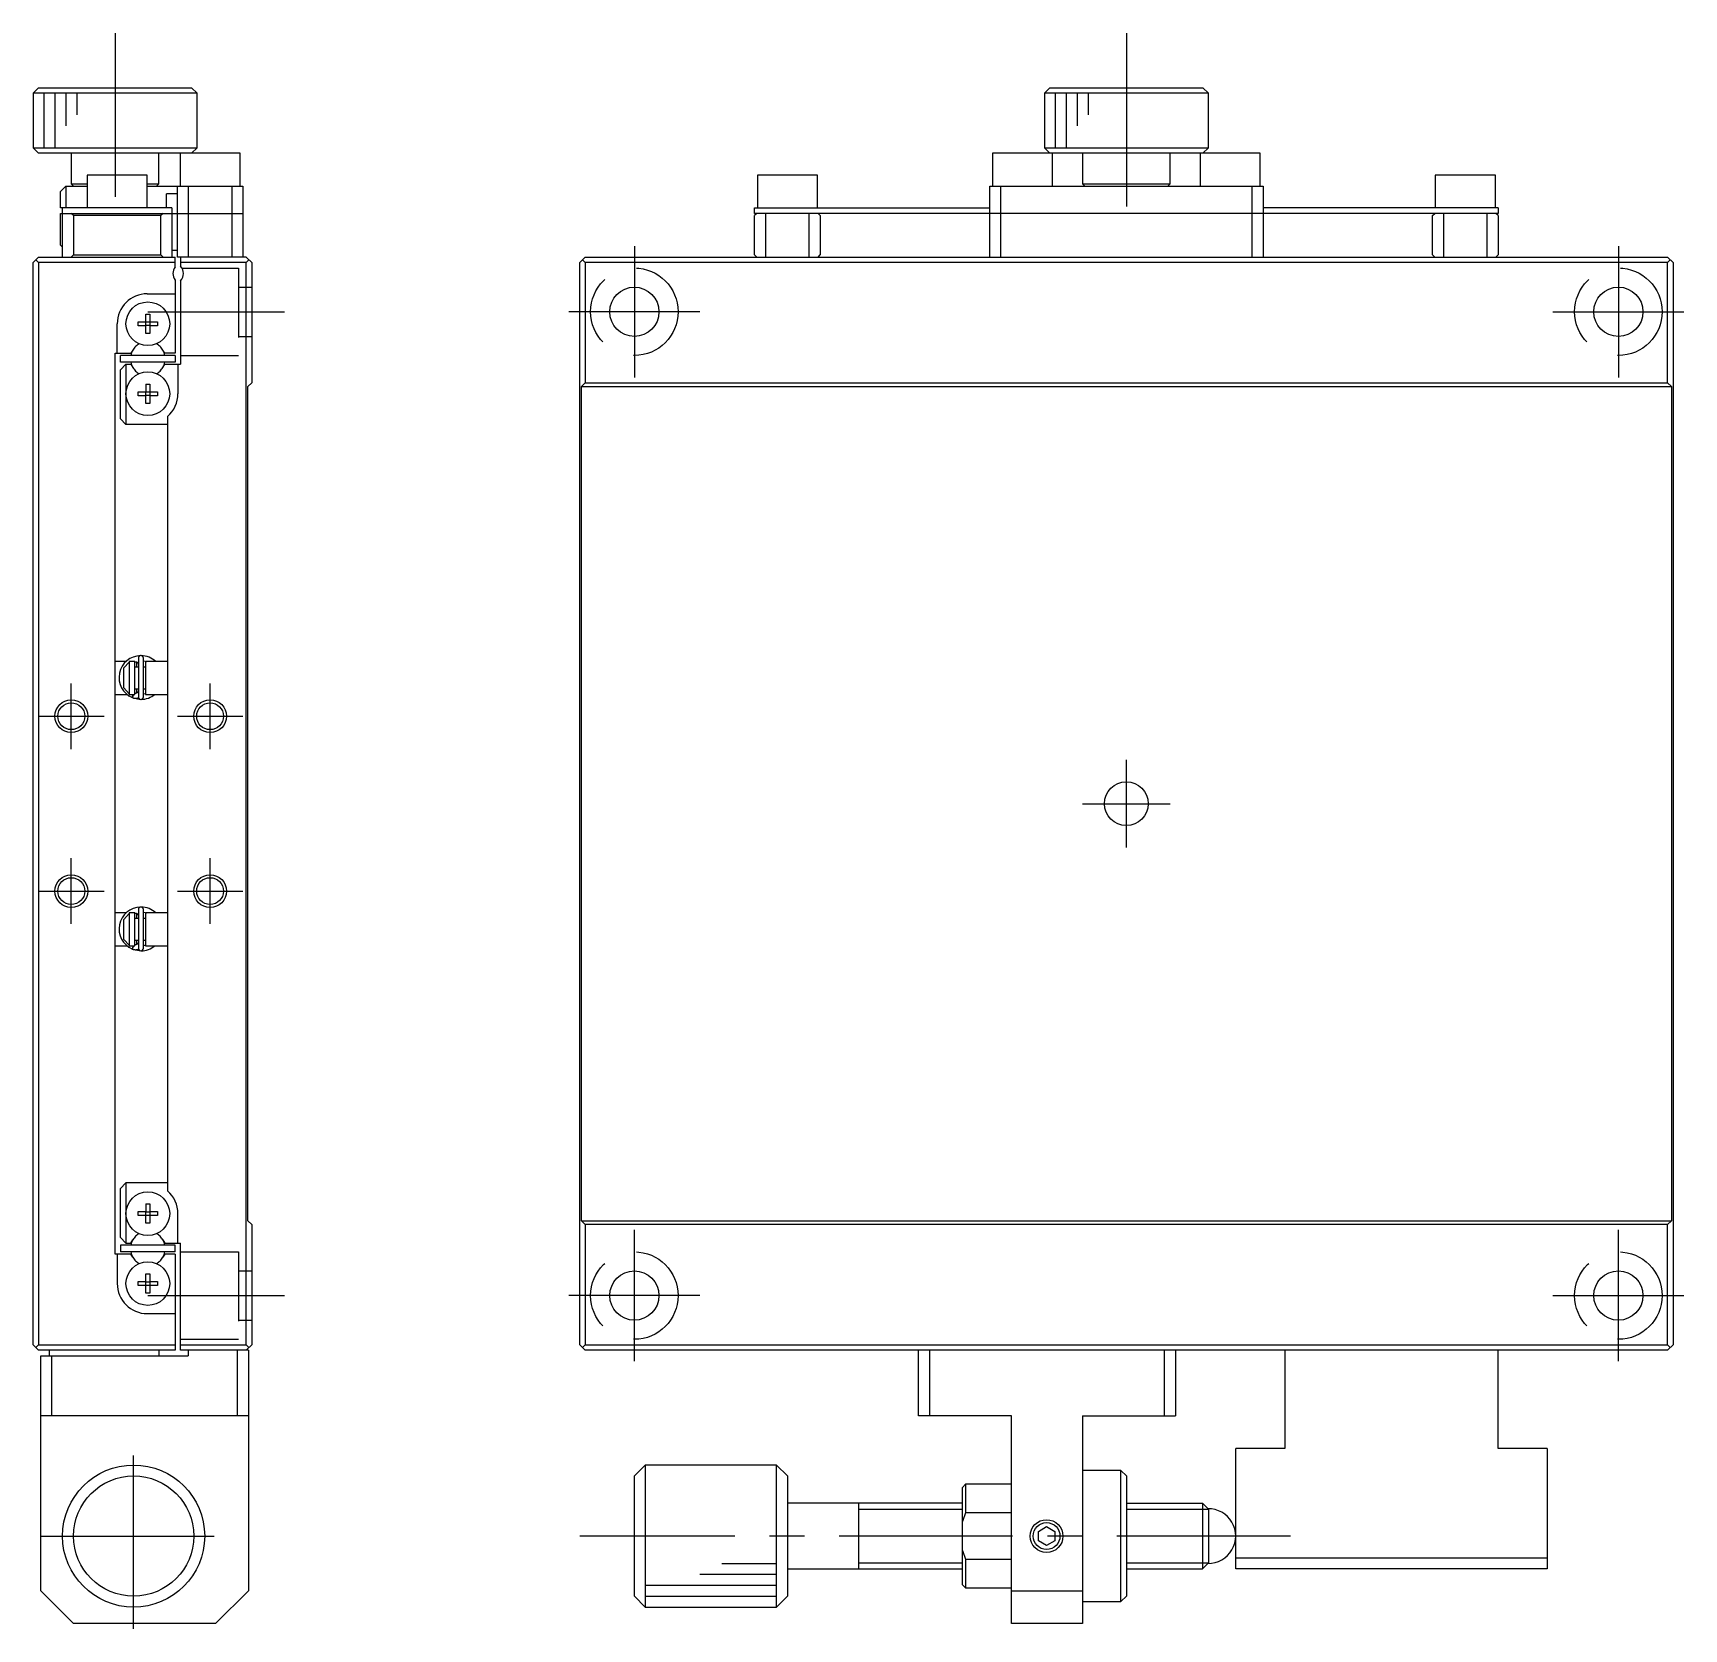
# Model space of a CAD drawing. Extents: x 0 to 329, y -8 to 242.
# Drawn here: x 178 to 329, y 55.2 to 201.2 of the extents above; entities that cross this region are included whole.
import ezdxf

# ---------------------------------------------------------------- set-up
doc = ezdxf.new("R2010")
doc.units = 0
doc.header["$LTSCALE"] = 0.5
doc.linetypes.add('CENTER', pattern=[50.8, 31.75, -6.35, 6.35, -6.35])
doc.linetypes.add('DASHED', pattern=[19.05, 12.7, -6.35])
for name, color, linetype in [('MSM_CENTER', 1, 'CENTER'), ('MSM_CONTINUOUS', 7, 'CONTINUOUS'), ('MSM_DASHED', 4, 'DASHED'), ('MSM_NARROW', 5, 'CONTINUOUS')]:
    doc.layers.add(name, color=color, linetype=linetype)

msp = doc.modelspace()

# ---------------------------------------------------------------- linework, layer by layer
at = {"layer": 'MSM_CENTER'}
for p, q in [((185.5, 201.25), (185.5, 186.25)), ((278, 201.25), (278, 185.25)), ((233, 181.75), (233, 169.75)), ((322.999997, 181.75), (322.999997, 169.75)), ((188.5, 175.75), (201, 175.75)), ((239, 175.75), (227, 175.75)), ((316.999997, 175.75), (328.999997, 175.75)), ((181.5, 135.749999), (181.5, 141.750001)), ((194.2, 135.749999), (194.2, 141.750001)), ((178.499998, 138.75), (184.500001, 138.75)), ((191.199998, 138.75), (197.200001, 138.75)), ((278, 126.75), (278, 134.75)), ((274, 130.75), (282, 130.75)), ((181.5, 119.749999), (181.5, 125.750001)), ((194.2, 119.749999), (194.2, 125.750001)), ((178.499998, 122.75), (184.500001, 122.75)), ((191.199998, 122.75), (197.200001, 122.75)), ((233, 79.750003), (233, 91.750003)), ((322.999997, 79.750003), (322.999997, 91.750003)), ((188.5, 85.75), (201, 85.75)), ((239, 85.750003), (227, 85.750003)), ((316.999997, 85.750003), (328.999997, 85.750003)), ((187.2, 55.25), (187.2, 72.25)), ((178.7, 63.75), (195.7, 63.75)), ((293, 63.75), (228, 63.75))]:
    msp.add_line(p, q, dxfattribs=at)
at = {"layer": 'MSM_CONTINUOUS'}
for p, q in [((178.5, 196.25), (178, 195.75)), ((193, 195.75), (178, 195.75)), ((178, 195.75), (178, 190.75)), ((178.5, 196.25), (192.5, 196.25)), ((193, 195.75), (192.5, 196.25)), ((193, 190.75), (193, 195.75)), ((271, 196.25), (270.5, 195.75)), ((285.5, 195.75), (270.5, 195.75)), ((270.5, 195.75), (270.5, 190.75)), ((271, 196.25), (285, 196.25)), ((285.5, 195.75), (285, 196.25)), ((285.5, 190.75), (285.5, 195.75)), ((178, 190.75), (193, 190.75)), ((178, 190.75), (178.5, 190.25)), ((192.5, 190.25), (193, 190.75)), ((270.5, 190.75), (285.5, 190.75)), ((270.5, 190.75), (271, 190.25)), ((285, 190.25), (285.5, 190.75)), ((196.95, 190.25), (178.5, 190.25)), ((181.5, 190.25), (181.5, 187.45)), ((189.5, 187.45), (189.5, 190.25)), ((191.45, 190.25), (191.45, 187.25)), ((196.95, 187.25), (196.95, 190.25)), ((290.25, 190.25), (265.75, 190.25)), ((265.75, 190.25), (265.75, 187.25)), ((271.25, 187.25), (271.25, 190.25)), ((274, 190.25), (274, 187.45)), ((282, 187.45), (282, 190.25)), ((284.75, 190.25), (284.75, 187.25)), ((290.25, 187.25), (290.25, 190.25)), ((181, 187.25), (180.5, 186.75)), ((181, 187.25), (181, 185.25)), ((181, 187.25), (182.95, 187.25)), ((181.5, 187.45), (182.95, 187.45)), ((181.5, 187.45), (181.7, 187.25)), ((188.45, 188.25), (182.95, 188.25)), ((182.95, 188.25), (182.95, 185.25)), ((188.45, 185.25), (188.45, 188.25)), ((188.45, 187.45), (189.499767, 187.45)), ((188.45, 187.25), (197.2, 187.25)), ((189.3, 187.25), (189.5, 187.45)), ((191.2, 180.75), (191.2, 187.25)), ((192.2, 187.25), (192.2, 180.75)), ((196.2, 180.75), (196.2, 187.25)), ((197.2, 187.25), (197.2, 180.75)), ((249.75, 188.25), (244.25, 188.25)), ((244.25, 188.25), (244.25, 185.25)), ((249.75, 185.25), (249.75, 188.25)), ((265.5, 187.25), (290.5, 187.25)), ((265.5, 180.75), (265.5, 187.25)), ((266.5, 187.25), (266.5, 180.75)), ((274, 187.45), (282, 187.45)), ((274, 187.45), (274.2, 187.25)), ((281.8, 187.25), (282, 187.45)), ((289.5, 180.75), (289.5, 187.25)), ((290.5, 187.25), (290.5, 180.75)), ((311.75, 188.25), (306.25, 188.25)), ((306.25, 188.25), (306.25, 185.25)), ((311.75, 185.25), (311.75, 188.25)), ((180.5, 185.25), (180.5, 186.75)), ((190.2, 185.25), (190.2, 186.55)), ((191.2, 186.55), (190.2, 186.55)), ((190.7, 185.25), (180.5, 185.25)), ((180.5, 181.85), (180.5, 184.75)), ((180.5, 184.75), (197.2, 184.75)), ((180.7, 180.75), (180.7, 185.25)), ((181.7, 184.55), (181.5, 184.75)), ((189.7, 184.55), (181.7, 184.55)), ((181.7, 184.55), (181.7, 180.95)), ((189.9, 184.75), (189.7, 184.55)), ((189.7, 180.95), (189.7, 184.55)), ((190.7, 185.25), (190.7, 180.75)), ((244, 184.75), (244, 185.25)), ((244, 185.25), (265.5, 185.25)), ((244.2, 184.75), (244, 184.55)), ((312, 184.75), (244, 184.75)), ((244, 180.95), (244, 184.55)), ((245, 184.75), (245, 180.75)), ((249, 180.75), (249, 184.75)), ((250, 184.55), (249.8, 184.75)), ((250, 184.55), (250, 180.95)), ((312, 185.25), (290.5, 185.25)), ((306, 184.55), (306.2, 184.75)), ((306, 180.95), (306, 184.55)), ((307, 184.75), (307, 180.75)), ((311, 180.75), (311, 184.75)), ((312, 184.55), (311.8, 184.75)), ((312, 185.25), (312, 184.75)), ((312, 184.55), (312, 180.95)), ((180.5, 181.85), (180.7, 181.65)), ((191.2, 181.35), (190.7, 181.35)), ((178.5, 180.75), (178, 180.25)), ((178, 81.25), (178, 180.25)), ((178.5, 180.25), (178.25, 180.5)), ((178.5, 180.75), (191, 180.75)), ((191, 180.25), (178.5, 180.25)), ((178.5, 180.25), (178.5, 81.25)), ((181.5, 180.75), (181.7, 180.95)), ((181.7, 180.95), (189.7, 180.95)), ((189.7, 180.95), (189.9, 180.75)), ((191, 179.85), (191, 180.75)), ((197.5, 180.75), (191.2, 180.75)), ((191.5, 180.75), (191.5, 179.911438)), ((197.5, 180.25), (191.5, 180.25)), ((197.5, 180.75), (198, 180.25)), ((197.75, 180.5), (197.5, 180.25)), ((197.5, 81.25), (197.5, 180.25)), ((198, 180.25), (198, 169.25)), ((228.5, 180.75), (228, 180.25)), ((228, 81.25), (228, 180.25)), ((228.5, 180.25), (228.25, 180.5)), ((228.5, 180.75), (327.5, 180.75)), ((327.5, 180.25), (228.5, 180.25)), ((228.5, 180.25), (228.5, 169.25)), ((244, 180.95), (244.2, 180.75)), ((249.8, 180.75), (250, 180.95)), ((306, 180.95), (306.2, 180.75)), ((311.8, 180.75), (312, 180.95)), ((328, 180.25), (327.5, 180.75)), ((327.75, 180.5), (327.5, 180.25)), ((327.5, 169.25), (327.5, 180.25)), ((328, 180.25), (328, 81.25)), ((191, 178.65), (191, 171.95)), ((191.5, 178.588562), (191.5, 170.95)), ((188.45, 177.4), (191, 177.4)), ((188.32, 175.536361), (188.68, 175.536361)), ((188.32, 174.83), (188.32, 175.536361)), ((188.68, 175.536361), (188.68, 174.83)), ((185.7, 171.95), (185.7, 174.65)), ((187.613639, 174.47), (187.613639, 174.83)), ((187.613639, 174.83), (188.32, 174.83)), ((188.32, 174.47), (187.613639, 174.47)), ((188.330372, 174.819628), (188.32, 174.83)), ((188.330372, 174.480372), (188.32, 174.47)), ((188.32, 173.763639), (188.32, 174.47)), ((188.68, 173.763639), (188.32, 173.763639)), ((188.330372, 174.819628), (188.669628, 174.819628)), ((188.330372, 174.480372), (188.330372, 174.819628)), ((188.669628, 174.480372), (188.330372, 174.480372)), ((188.669628, 174.819628), (188.68, 174.83)), ((188.669628, 174.819628), (188.669628, 174.480372)), ((188.669628, 174.480372), (188.68, 174.47)), ((188.68, 174.83), (189.386361, 174.83)), ((188.68, 174.47), (188.68, 173.763639)), ((189.386361, 174.47), (188.68, 174.47)), ((189.386361, 174.83), (189.386361, 174.47)), ((187.125185, 172.24375), (186.955588, 171.95)), ((190.044412, 171.95), (189.874815, 172.24375)), ((185.5, 171.95), (186.955588, 171.95)), ((185.5, 89.55), (185.5, 171.95)), ((191, 171.75), (186, 171.75)), ((186, 171.15), (186, 171.75)), ((191, 171.15), (186, 171.15)), ((186, 170.45), (186.5, 170.95)), ((186.5, 170.95), (186.5, 165.45)), ((186.5, 170.95), (186.955588, 170.95)), ((186.955588, 170.95), (187.125185, 170.65625)), ((189.874815, 170.65625), (190.044412, 170.95)), ((191, 171.95), (190.044412, 171.95)), ((190.044412, 170.95), (191.5, 170.95)), ((191, 171.75), (191, 171.15)), ((191.25, 170.95), (191.25, 168.25)), ((186, 165.95), (186, 170.45)), ((188.32, 169.136361), (188.68, 169.136361)), ((188.32, 169.136361), (188.32, 168.43)), ((188.68, 169.136361), (188.68, 168.43)), ((197.65, 168.9), (198, 169.25)), ((228.15, 168.9), (228.5, 169.25)), ((228.5, 169.25), (327.5, 169.25)), ((327.5, 169.25), (327.85, 168.9)), ((187.613639, 168.07), (187.613639, 168.43)), ((187.613639, 168.43), (188.32, 168.43)), ((188.32, 168.07), (187.613639, 168.07)), ((188.330372, 168.419628), (188.32, 168.43)), ((188.330372, 168.080372), (188.32, 168.07)), ((188.32, 167.363639), (188.32, 168.07)), ((188.330372, 168.419628), (188.669628, 168.419628)), ((188.330372, 168.080372), (188.330372, 168.419628)), ((188.669628, 168.080372), (188.330372, 168.080372)), ((188.669628, 168.419628), (188.68, 168.43)), ((188.669628, 168.419628), (188.669628, 168.080372)), ((188.669628, 168.080372), (188.68, 168.07)), ((188.68, 168.43), (189.386361, 168.43)), ((188.68, 168.07), (188.68, 167.363639)), ((189.386361, 168.07), (188.68, 168.07)), ((189.386361, 168.43), (189.386361, 168.07)), ((197.65, 92.6), (197.65, 168.9)), ((228.15, 168.9), (327.85, 168.9)), ((228.15, 92.6), (228.15, 168.9)), ((327.85, 168.9), (327.85, 92.6)), ((188.68, 167.363639), (188.32, 167.363639)), ((190.3, 166.170938), (190.3, 95.329062)), ((186.5, 165.45), (186, 165.95)), ((190.3, 165.45), (186.5, 165.45)), ((186.498112, 143.75), (185.5, 143.75)), ((186.3, 143.166515), (186.8, 143.695683)), ((186.498355, 143.75), (186.498205, 143.75)), ((186.8, 143.75), (186.8, 140.75)), ((187.3, 143.75), (186.8, 143.75)), ((187.3, 140.75), (187.3, 143.75)), ((187.303666, 143.73266), (187.314746, 143.735101)), ((187.314746, 143.735101), (187.328197, 143.737419)), ((187.328197, 143.737419), (187.341751, 143.739055)), ((187.341751, 143.739055), (187.355371, 143.740006)), ((187.355371, 143.740006), (187.369024, 143.740267)), ((187.369024, 143.740267), (187.382674, 143.739839)), ((187.382674, 143.739839), (187.396286, 143.738723)), ((187.396286, 143.738723), (187.409825, 143.73692)), ((187.409825, 143.73692), (187.423255, 143.734437)), ((187.423255, 143.734437), (187.436543, 143.73128)), ((187.436543, 143.73128), (187.449654, 143.727458)), ((187.449654, 143.727458), (187.462554, 143.72298)), ((187.462554, 143.72298), (187.475212, 143.71786)), ((187.475212, 143.71786), (187.487594, 143.712112)), ((187.487594, 143.712112), (187.49967, 143.70575)), ((187.49967, 143.70575), (187.51141, 143.698792)), ((187.5, 143.25), (187.5, 143.706017)), ((187.51141, 143.698792), (187.522784, 143.691256)), ((187.522784, 143.691256), (187.533765, 143.683164)), ((187.533765, 143.683164), (187.544326, 143.674535)), ((187.544326, 143.674535), (187.554441, 143.665393)), ((187.554441, 143.665393), (187.564086, 143.655761)), ((187.564086, 143.655761), (187.573239, 143.645664)), ((187.573239, 143.645664), (187.581876, 143.635129)), ((187.581876, 143.635129), (187.589979, 143.624181)), ((187.589979, 143.624181), (187.597529, 143.612849)), ((187.597529, 143.612849), (187.604507, 143.60116)), ((187.604507, 143.60116), (187.610899, 143.589145)), ((187.610899, 143.589145), (187.61669, 143.576832)), ((187.61669, 143.576832), (187.621866, 143.564251)), ((187.621866, 143.564251), (187.626417, 143.551434)), ((187.626417, 143.551434), (187.630331, 143.538412)), ((187.630331, 143.538412), (187.633601, 143.525215)), ((187.633601, 143.525215), (187.636219, 143.511877)), ((187.636219, 143.511877), (187.63818, 143.498428)), ((187.63818, 143.498428), (187.63948, 143.484901)), ((187.63948, 143.484901), (187.640115, 143.471328)), ((187.640115, 143.471328), (187.640184, 143.465221)), ((187.640184, 144.066084), (187.640184, 140.516084)), ((188.090184, 140.516084), (188.090184, 144.066084)), ((188.090249, 143.824879), (188.389016, 143.750408)), ((188.3, 143.75), (188.3, 140.75)), ((190.3, 143.75), (188.3, 143.75)), ((186.3, 141.333485), (186.3, 143.166515)), ((187.640184, 143.25), (187.3, 143.25)), ((188.3, 143.25), (188.090184, 143.25)), ((185.5, 140.75), (186.591656, 140.75)), ((186.8, 140.804317), (186.3, 141.333485)), ((186.8, 140.75), (187.3, 140.75)), ((187.005317, 140.485994), (187.085879, 140.449757)), ((187.078005, 140.453062), (187.158264, 140.694974)), ((187.085174, 140.457163), (187.085141, 140.453232)), ((187.085141, 140.453232), (187.085541, 140.450742)), ((187.085726, 140.462248), (187.085174, 140.457163)), ((187.085541, 140.450742), (187.085853, 140.449918)), ((187.086792, 140.468455), (187.085726, 140.462248)), ((187.085853, 140.449918), (187.087036, 140.448671)), ((187.085879, 140.449757), (187.130264, 140.431622)), ((187.088368, 140.475749), (187.086792, 140.468455)), ((187.087036, 140.448671), (187.118698, 140.436174)), ((187.090443, 140.484088), (187.088368, 140.475749)), ((187.093006, 140.493423), (187.090443, 140.484088)), ((187.096042, 140.503701), (187.093006, 140.493423)), ((187.099533, 140.514862), (187.096042, 140.503701)), ((187.103459, 140.52684), (187.099533, 140.514862)), ((187.107798, 140.539567), (187.103459, 140.52684)), ((187.112523, 140.552969), (187.107798, 140.539567)), ((187.117608, 140.566968), (187.112523, 140.552969)), ((187.123024, 140.581483), (187.117608, 140.566968)), ((187.118698, 140.436174), (187.152717, 140.424619)), ((187.128738, 140.59643), (187.123024, 140.581483)), ((187.134718, 140.611722), (187.128738, 140.59643)), ((187.130264, 140.431622), (187.845778, 140.29194)), ((187.140929, 140.62727), (187.134718, 140.611722)), ((187.147335, 140.642984), (187.140929, 140.62727)), ((187.153899, 140.658774), (187.147335, 140.642984)), ((187.160582, 140.674547), (187.153899, 140.658774)), ((187.158264, 140.694974), (187.183402, 140.750016)), ((187.167347, 140.690213), (187.160582, 140.674547)), ((187.174154, 140.705679), (187.167347, 140.690213)), ((187.180962, 140.720858), (187.174154, 140.705679)), ((187.187734, 140.73566), (187.180962, 140.720858)), ((187.19443, 140.75), (187.187734, 140.73566)), ((187.30864, 140.848353), (187.299981, 140.850429)), ((187.3, 141.25), (187.640184, 141.25)), ((187.322043, 140.845724), (187.30864, 140.848353)), ((187.335561, 140.843775), (187.322043, 140.845724)), ((187.349159, 140.842511), (187.335561, 140.843775)), ((187.362803, 140.841935), (187.349159, 140.842511)), ((187.376457, 140.842049), (187.362803, 140.841935)), ((187.390085, 140.842852), (187.376457, 140.842049)), ((187.403654, 140.844341), (187.390085, 140.842852)), ((187.417127, 140.846512), (187.403654, 140.844341)), ((187.430471, 140.849358), (187.417127, 140.846512)), ((187.443651, 140.852872), (187.430471, 140.849358)), ((187.456635, 140.857044), (187.443651, 140.852872)), ((187.469389, 140.861861), (187.456635, 140.857044)), ((187.481882, 140.867311), (187.469389, 140.861861)), ((187.494082, 140.873379), (187.481882, 140.867311)), ((187.50596, 140.880048), (187.494082, 140.873379)), ((187.5, 140.876533), (187.5, 141.25)), ((187.517486, 140.887301), (187.50596, 140.880048)), ((187.528633, 140.895118), (187.517486, 140.887301)), ((187.539374, 140.903478), (187.528633, 140.895118)), ((187.549682, 140.912361), (187.539374, 140.903478)), ((187.559534, 140.921742), (187.549682, 140.912361)), ((187.568905, 140.931598), (187.559534, 140.921742)), ((187.577775, 140.941905), (187.568905, 140.931598)), ((187.57731, 140.423158), (187.611403, 140.434475)), ((187.586123, 140.952636), (187.577775, 140.941905)), ((187.593928, 140.963764), (187.586123, 140.952636)), ((187.601174, 140.975262), (187.593928, 140.963764)), ((187.607843, 140.987101), (187.601174, 140.975262)), ((187.613921, 140.999253), (187.607843, 140.987101)), ((187.611403, 140.434475), (187.644896, 140.447479)), ((187.619393, 141.011688), (187.613921, 140.999253)), ((187.624248, 141.024376), (187.619393, 141.011688)), ((187.628473, 141.037287), (187.624248, 141.024376)), ((187.63206, 141.050389), (187.628473, 141.037287)), ((187.635001, 141.063651), (187.63206, 141.050389)), ((187.637288, 141.077041), (187.635001, 141.063651)), ((187.638916, 141.090528), (187.637288, 141.077041)), ((187.639882, 141.10408), (187.638916, 141.090528)), ((187.640184, 141.116948), (187.639882, 141.10408)), ((187.644896, 140.447479), (187.650267, 140.449745)), ((188.090184, 141.25), (188.3, 141.25)), ((188.300125, 140.803054), (188.09024, 140.756976)), ((188.3, 140.75), (190.3, 140.75)), ((187.152717, 140.424619), (187.187264, 140.414775)), ((187.187264, 140.414775), (187.222255, 140.406665)), ((187.222255, 140.406665), (187.257602, 140.40031)), ((187.257602, 140.40031), (187.293219, 140.395724)), ((187.293219, 140.395724), (187.329018, 140.392919)), ((187.329018, 140.392919), (187.364911, 140.391901)), ((187.364911, 140.391901), (187.40081, 140.392673)), ((187.40081, 140.392673), (187.436625, 140.395232)), ((187.436625, 140.395232), (187.472271, 140.399574)), ((187.472271, 140.399574), (187.507658, 140.405686)), ((187.507658, 140.405686), (187.5427, 140.413553)), ((187.5427, 140.413553), (187.57731, 140.423158)), ((187.139129, 121.153161), (187.087036, 121.133498)), ((187.640184, 121.066084), (187.640184, 117.516084)), ((188.090184, 117.516084), (188.090184, 121.066084)), ((188.090249, 120.824879), (188.389016, 120.750408)), ((186.498112, 120.75), (185.5, 120.75)), ((186.3, 120.166515), (186.8, 120.695683)), ((186.3, 118.333485), (186.3, 120.166515)), ((186.498355, 120.75), (186.498205, 120.75)), ((186.8, 120.75), (186.8, 117.75)), ((187.3, 120.75), (186.8, 120.75)), ((187.3, 117.75), (187.3, 120.75)), ((187.640184, 120.25), (187.3, 120.25)), ((187.303666, 120.73266), (187.314746, 120.735101)), ((187.314746, 120.735101), (187.328197, 120.737419)), ((187.328197, 120.737419), (187.341751, 120.739055)), ((187.341751, 120.739055), (187.355371, 120.740006)), ((187.355371, 120.740006), (187.369024, 120.740267)), ((187.369024, 120.740267), (187.382674, 120.739839)), ((187.382674, 120.739839), (187.396286, 120.738723)), ((187.396286, 120.738723), (187.409825, 120.73692)), ((187.409825, 120.73692), (187.423255, 120.734437)), ((187.423255, 120.734437), (187.436543, 120.73128)), ((187.436543, 120.73128), (187.449654, 120.727458)), ((187.449654, 120.727458), (187.462554, 120.72298)), ((187.462554, 120.72298), (187.475212, 120.71786)), ((187.475212, 120.71786), (187.487594, 120.712112)), ((187.487594, 120.712112), (187.49967, 120.70575)), ((187.49967, 120.70575), (187.51141, 120.698792)), ((187.5, 120.25), (187.5, 120.706017)), ((187.51141, 120.698792), (187.522784, 120.691256)), ((187.522784, 120.691256), (187.533765, 120.683164)), ((187.533765, 120.683164), (187.544326, 120.674535)), ((187.544326, 120.674535), (187.554441, 120.665393)), ((187.554441, 120.665393), (187.564086, 120.655761)), ((187.564086, 120.655761), (187.573239, 120.645664)), ((187.573239, 120.645664), (187.581876, 120.635129)), ((187.581876, 120.635129), (187.589979, 120.624181)), ((187.589979, 120.624181), (187.597529, 120.612849)), ((187.597529, 120.612849), (187.604507, 120.60116)), ((187.604507, 120.60116), (187.610899, 120.589145)), ((187.610899, 120.589145), (187.61669, 120.576832)), ((187.61669, 120.576832), (187.621866, 120.564251)), ((187.621866, 120.564251), (187.626417, 120.551434)), ((187.626417, 120.551434), (187.630331, 120.538412)), ((187.630331, 120.538412), (187.633601, 120.525215)), ((187.633601, 120.525215), (187.636219, 120.511877)), ((187.636219, 120.511877), (187.63818, 120.498428)), ((187.63818, 120.498428), (187.63948, 120.484901)), ((187.63948, 120.484901), (187.640115, 120.471328)), ((187.640115, 120.471328), (187.640184, 120.465221)), ((188.3, 120.25), (188.090184, 120.25)), ((188.3, 120.75), (188.3, 117.75)), ((190.3, 120.75), (188.3, 120.75)), ((186.8, 117.804317), (186.3, 118.333485)), ((187.30864, 117.848353), (187.299981, 117.850429)), ((187.3, 118.25), (187.640184, 118.25)), ((187.322043, 117.845724), (187.30864, 117.848353)), ((187.335561, 117.843775), (187.322043, 117.845724)), ((187.349159, 117.842511), (187.335561, 117.843775)), ((187.362803, 117.841935), (187.349159, 117.842511)), ((187.376457, 117.842049), (187.362803, 117.841935)), ((187.390085, 117.842852), (187.376457, 117.842049)), ((187.403654, 117.844341), (187.390085, 117.842852)), ((187.417127, 117.846512), (187.403654, 117.844341)), ((187.430471, 117.849358), (187.417127, 117.846512)), ((187.443651, 117.852872), (187.430471, 117.849358)), ((187.456635, 117.857044), (187.443651, 117.852872)), ((187.469389, 117.861861), (187.456635, 117.857044)), ((187.481882, 117.867311), (187.469389, 117.861861)), ((187.494082, 117.873379), (187.481882, 117.867311)), ((187.50596, 117.880048), (187.494082, 117.873379)), ((187.5, 117.876533), (187.5, 118.25)), ((187.517486, 117.887301), (187.50596, 117.880048)), ((187.528633, 117.895118), (187.517486, 117.887301)), ((187.539374, 117.903478), (187.528633, 117.895118)), ((187.549682, 117.912361), (187.539374, 117.903478)), ((187.559534, 117.921742), (187.549682, 117.912361)), ((187.568905, 117.931598), (187.559534, 117.921742)), ((187.577775, 117.941905), (187.568905, 117.931598)), ((187.586123, 117.952636), (187.577775, 117.941905)), ((187.593928, 117.963764), (187.586123, 117.952636)), ((187.601174, 117.975262), (187.593928, 117.963764)), ((187.607843, 117.987101), (187.601174, 117.975262)), ((187.613921, 117.999253), (187.607843, 117.987101)), ((187.619393, 118.011688), (187.613921, 117.999253)), ((187.624248, 118.024376), (187.619393, 118.011688)), ((187.628473, 118.037287), (187.624248, 118.024376)), ((187.63206, 118.050389), (187.628473, 118.037287)), ((187.635001, 118.063651), (187.63206, 118.050389)), ((187.637288, 118.077041), (187.635001, 118.063651)), ((187.638916, 118.090528), (187.637288, 118.077041)), ((187.639882, 118.10408), (187.638916, 118.090528)), ((187.640184, 118.116948), (187.639882, 118.10408)), ((188.090184, 118.25), (188.3, 118.25)), ((188.300125, 117.803054), (188.09024, 117.756976)), ((185.5, 117.75), (186.591656, 117.75)), ((186.8, 117.75), (187.3, 117.75)), ((187.005317, 117.485994), (187.078436, 117.452923)), ((187.078005, 117.453062), (187.158264, 117.694974)), ((187.078436, 117.452923), (187.130264, 117.431622)), ((187.085175, 117.457179), (187.08514, 117.453244)), ((187.08514, 117.453244), (187.085541, 117.450742)), ((187.085728, 117.462266), (187.085175, 117.457179)), ((187.085541, 117.450742), (187.085853, 117.449918)), ((187.086796, 117.468475), (187.085728, 117.462266)), ((187.085853, 117.449918), (187.087036, 117.448671)), ((187.088373, 117.475772), (187.086796, 117.468475)), ((187.087036, 117.448671), (187.118698, 117.436174)), ((187.09045, 117.484112), (187.088373, 117.475772)), ((187.093013, 117.493449), (187.09045, 117.484112)), ((187.09605, 117.503728), (187.093013, 117.493449)), ((187.099542, 117.514889), (187.09605, 117.503728)), ((187.103468, 117.526867), (187.099542, 117.514889)), ((187.107807, 117.539594), (187.103468, 117.526867)), ((187.112533, 117.552995), (187.107807, 117.539594)), ((187.117618, 117.566993), (187.112533, 117.552995)), ((187.123033, 117.581507), (187.117618, 117.566993)), ((187.118698, 117.436174), (187.152717, 117.424619)), ((187.128747, 117.596452), (187.123033, 117.581507)), ((187.134726, 117.611742), (187.128747, 117.596452)), ((187.130264, 117.431622), (187.845778, 117.29194)), ((187.140936, 117.627288), (187.134726, 117.611742)), ((187.147342, 117.643), (187.140936, 117.627288)), ((187.153905, 117.658788), (187.147342, 117.643)), ((187.152717, 117.424619), (187.187264, 117.414775)), ((187.160587, 117.674559), (187.153905, 117.658788)), ((187.158264, 117.694974), (187.183402, 117.750016)), ((187.167351, 117.690222), (187.160587, 117.674559)), ((187.174157, 117.705686), (187.167351, 117.690222)), ((187.180964, 117.720862), (187.174157, 117.705686)), ((187.187735, 117.735662), (187.180964, 117.720862)), ((187.187264, 117.414775), (187.222255, 117.406665)), ((187.19443, 117.75), (187.187735, 117.735662)), ((187.222255, 117.406665), (187.257602, 117.40031)), ((187.257602, 117.40031), (187.293219, 117.395724)), ((187.293219, 117.395724), (187.329018, 117.392919)), ((187.329018, 117.392919), (187.364911, 117.391901)), ((187.364911, 117.391901), (187.40081, 117.392673)), ((187.40081, 117.392673), (187.436625, 117.395232)), ((187.436625, 117.395232), (187.472271, 117.399574)), ((187.472271, 117.399574), (187.507658, 117.405686)), ((187.507658, 117.405686), (187.5427, 117.413553)), ((187.5427, 117.413553), (187.57731, 117.423158)), ((187.57731, 117.423158), (187.611403, 117.434475)), ((187.611403, 117.434475), (187.644896, 117.447479)), ((187.644896, 117.447479), (187.650267, 117.449745)), ((188.3, 117.75), (190.3, 117.75)), ((186, 95.55), (186.5, 96.05)), ((186, 91.05), (186, 95.55)), ((186.5, 96.05), (186.5, 90.55)), ((190.3, 96.05), (186.5, 96.05)), ((188.32, 94.136361), (188.68, 94.136361)), ((188.32, 94.136361), (188.32, 93.43)), ((188.68, 94.136361), (188.68, 93.43)), ((187.613639, 93.07), (187.613639, 93.43)), ((187.613639, 93.43), (188.32, 93.43)), ((188.32, 93.07), (187.613639, 93.07)), ((188.330372, 93.419628), (188.32, 93.43)), ((188.330372, 93.080372), (188.32, 93.07)), ((188.32, 92.363639), (188.32, 93.07)), ((188.68, 92.363639), (188.32, 92.363639)), ((188.330372, 93.419628), (188.669628, 93.419628)), ((188.330372, 93.080372), (188.330372, 93.419628)), ((188.669628, 93.080372), (188.330372, 93.080372)), ((188.669628, 93.419628), (188.68, 93.43)), ((188.669628, 93.419628), (188.669628, 93.080372)), ((188.669628, 93.080372), (188.68, 93.07)), ((188.68, 93.43), (189.386361, 93.43)), ((188.68, 93.07), (188.68, 92.363639)), ((189.386361, 93.07), (188.68, 93.07)), ((189.386361, 93.43), (189.386361, 93.07)), ((191.25, 90.55), (191.25, 93.25)), ((198, 92.25), (197.65, 92.6)), ((198, 92.25), (198, 81.25)), ((228.15, 92.6), (327.85, 92.6)), ((228.5, 92.25), (228.15, 92.6)), ((327.5, 92.25), (228.5, 92.25)), ((228.5, 92.25), (228.5, 81.25)), ((327.85, 92.6), (327.5, 92.25)), ((327.5, 81.25), (327.5, 92.25)), ((186.5, 90.55), (186, 91.05)), ((186.955588, 90.55), (187.125185, 90.84375)), ((189.874815, 90.84375), (190.044412, 90.55)), ((186.955588, 89.55), (185.5, 89.55)), ((185.7, 89.55), (185.7, 86.85)), ((191, 90.35), (186, 90.35)), ((186, 90.35), (186, 89.75)), ((191, 89.75), (186, 89.75)), ((186.5, 90.55), (186.955588, 90.55)), ((187.125185, 89.25625), (186.955588, 89.55)), ((190.044412, 89.55), (189.874815, 89.25625)), ((190.044412, 90.55), (191.5, 90.55)), ((191, 89.55), (190.044412, 89.55)), ((191, 89.75), (191, 90.35)), ((191, 89.55), (191, 80.75)), ((191.5, 80.75), (191.5, 90.55)), ((188.32, 87.736361), (188.68, 87.736361)), ((188.32, 87.03), (188.32, 87.736361)), ((188.68, 87.736361), (188.68, 87.03)), ((187.613639, 86.67), (187.613639, 87.03)), ((187.613639, 87.03), (188.32, 87.03)), ((188.32, 86.67), (187.613639, 86.67)), ((188.330372, 87.019628), (188.32, 87.03)), ((188.330372, 86.680372), (188.32, 86.67)), ((188.32, 85.963639), (188.32, 86.67)), ((188.330372, 87.019628), (188.669628, 87.019628)), ((188.330372, 86.680372), (188.330372, 87.019628)), ((188.669628, 86.680372), (188.330372, 86.680372)), ((188.669628, 87.019628), (188.68, 87.03)), ((188.669628, 87.019628), (188.669628, 86.680372)), ((188.669628, 86.680372), (188.68, 86.67)), ((188.68, 87.03), (189.386361, 87.03)), ((188.68, 86.67), (188.68, 85.963639)), ((189.386361, 86.67), (188.68, 86.67)), ((189.386361, 87.03), (189.386361, 86.67)), ((188.68, 85.963639), (188.32, 85.963639)), ((188.45, 84.1), (191, 84.1)), ((178.5, 80.75), (178, 81.25)), ((178.25, 81), (178.5, 81.25)), ((178.5, 81.25), (191, 81.25)), ((191, 80.75), (178.5, 80.75)), ((178.7, 80.25), (192.2, 80.25)), ((178.7, 58.75), (178.7, 80.25)), ((179.5, 80.25), (179.5, 80.75)), ((179.7, 80.25), (179.7, 74.75)), ((189.5, 80.75), (189.5, 80.25)), ((191.5, 81.25), (197.5, 81.25)), ((197.7, 80.75), (191.5, 80.75)), ((192.2, 80.75), (192.2, 80.25)), ((196.7, 74.75), (196.7, 80.75)), ((198, 81.25), (197.5, 80.75)), ((197.5, 81.25), (197.75, 81)), ((197.7, 80.75), (197.7, 58.75)), ((228, 81.25), (228.5, 80.75)), ((228.25, 81), (228.5, 81.25)), ((228.5, 81.25), (327.5, 81.25)), ((327.5, 80.75), (228.5, 80.75)), ((259, 74.75), (259, 80.75)), ((260, 80.75), (260, 74.75)), ((281.5, 74.75), (281.5, 80.75)), ((282.5, 80.75), (282.5, 74.75)), ((292.5, 80.75), (292.5, 71.75)), ((312, 71.75), (312, 80.75)), ((327.5, 81.25), (327.75, 81)), ((327.5, 80.75), (328, 81.25)), ((197.7, 74.75), (178.7, 74.75)), ((267.5, 74.75), (259, 74.75)), ((267.5, 55.75), (267.5, 74.75)), ((274, 74.75), (282.5, 74.75)), ((274, 74.75), (274, 55.75)), ((292.5, 71.75), (288, 71.75)), ((288, 60.75), (288, 71.75)), ((316.5, 71.75), (312, 71.75)), ((316.5, 71.75), (316.5, 60.75)), ((234, 70.25), (233, 69.25)), ((234, 70.25), (234, 57.25)), ((246, 70.25), (234, 70.25)), ((246, 57.25), (246, 70.25)), ((247, 69.25), (246, 70.25)), ((277.5, 69.75), (274, 69.75)), ((277.5, 57.75), (277.5, 69.75)), ((278, 69.25), (277.5, 69.75)), ((233, 58.25), (233, 69.25)), ((247, 69.25), (247, 58.25)), ((263.3, 68.5), (263, 68.2)), ((263, 59.3), (263, 68.2)), ((263.3, 68.5), (263.3, 65.87132)), ((267.5, 68.5), (263.3, 68.5)), ((278, 69.25), (278, 58.25)), ((262.999981, 66.75), (247, 66.75)), ((253.5, 66.750005), (253.5, 60.749995)), ((278, 66.75), (284.9585, 66.75)), ((284.9585, 66.75), (284.9585, 60.75)), ((285.5, 66.2085), (284.9585, 66.75)), ((263.3, 65.87132), (263, 65.069091)), ((267.5, 65.87132), (263.3, 65.87132)), ((285.5, 66.2085), (285.5, 61.2915)), ((269.95, 64.183013), (270.7, 64.616025)), ((269.95, 63.316987), (269.95, 64.183013)), ((270.7, 64.616025), (271.45, 64.183013)), ((271.45, 64.183013), (271.45, 63.316987)), ((263, 62.430909), (263.3, 61.62868)), ((270.7, 62.883975), (269.95, 63.316987)), ((271.45, 63.316987), (270.7, 62.883975)), ((247, 60.75), (262.999981, 60.75)), ((263.3, 61.62868), (263.3, 59)), ((263.3, 61.62868), (267.5, 61.62868)), ((278, 60.75), (284.9585, 60.75)), ((284.9585, 60.75), (285.5, 61.2915)), ((288, 61.75), (316.5, 61.75)), ((316.5, 60.75), (288, 60.75)), ((263, 59.3), (263.3, 59)), ((263.3, 59), (267.5, 59)), ((178.7, 58.75), (181.7, 55.75)), ((194.7, 55.75), (197.7, 58.75)), ((233, 58.25), (234, 57.25)), ((246, 57.25), (247, 58.25)), ((267.5, 58.75), (274, 58.75)), ((274, 57.75), (277.5, 57.75)), ((277.5, 57.75), (278, 58.25)), ((234, 57.25), (246, 57.25)), ((194.7, 55.75), (181.7, 55.75)), ((274, 55.75), (267.5, 55.75))]:
    msp.add_line(p, q, dxfattribs=at)
for centre, radius in [((233, 175.75), 2.25), ((322.999997, 175.75), 2.25), ((188.5, 174.65), 2), ((188.5, 168.25), 2), ((181.499999, 138.75), 1.2295), ((194.199999, 138.75), 1.2295), ((278, 130.75), 2), ((181.499999, 122.75), 1.2295), ((194.199999, 122.75), 1.2295), ((188.5, 93.25), 2), ((188.5, 86.85), 2), ((233, 85.750003), 2.25), ((322.999997, 85.750003), 2.25), ((187.2, 63.75), 6.5), ((187.2, 63.75), 5.5), ((270.7, 63.75), 1.2295)]:
    msp.add_circle(centre, radius, dxfattribs=at)
for centre, radius, start, end in [((191.8, 179.25), 1, 143.130102, 216.869898), ((190.75, 179.25), 1, 318.590378, 41.409622), ((188.45, 174.65), 2.75, 90, 180), ((188.5, 171.449999), 1.5875, 149.999969, 169.10691), ((188.5, 171.45), 1.5875, 135, 150), ((188.615, 171.33519), 1.75, 121.886504, 135.004406), ((188.5, 171.449999), 1.5875, 120.433182, 134.999974), ((188.5, 171.449999), 1.5875, 45.000026, 59.566818), ((188.385, 171.33519), 1.75, 44.995594, 58.113496), ((188.5, 171.45), 1.5875, 30, 45), ((188.5, 171.449999), 1.5875, 10.89309, 30), ((188.5, 171.449999), 1.5875, 190.893016, 209.999969), ((188.5, 171.45), 1.5875, 210, 225), ((188.5, 171.45), 1.5875, 315, 330), ((188.5, 171.449999), 1.5875, 330, 349.106984), ((188.5, 171.449999), 1.5875, 224.999974, 239.566737), ((188.615, 171.56481), 1.75, 224.995594, 238.113496), ((188.5, 171.449999), 1.5875, 300.433263, 315.000026), ((188.385, 171.56481), 1.75, 301.886504, 315.004406), ((188.5, 168.25), 2.75, 310.885193, 0), ((187.865421, 142.290945), 1.99942, 90.711539, 247.093146), ((187.865184, 144.066084), 0.225, 0, 180), ((187.866606, 142.295004), 1.995282, 46.838639, 89.351778), ((187.865184, 140.516084), 0.225, 180, 0), ((187.863387, 142.296444), 2.004676, 270.771598, 309.498078), ((187.865421, 119.290945), 1.99942, 90.711539, 247.093146), ((187.865184, 121.066084), 0.225, 0, 180), ((187.866606, 119.295004), 1.995282, 46.838639, 89.351778), ((187.865184, 117.516084), 0.225, 180, 0), ((187.863387, 119.296444), 2.004676, 270.771598, 309.498078), ((188.5, 93.25), 2.75, 0, 49.114807), ((188.5, 90.050001), 1.5875, 150.000031, 169.106984), ((188.5, 90.05), 1.5875, 135, 150), ((188.5, 90.050001), 1.5875, 120.433263, 135.000026), ((188.615, 89.93519), 1.75, 121.886504, 135.004406), ((188.5, 90.050001), 1.5875, 44.999974, 59.566737), ((188.385, 89.93519), 1.75, 44.995594, 58.113496), ((188.5, 90.05), 1.5875, 30, 45), ((188.5, 90.050001), 1.5875, 10.893016, 30), ((188.5, 90.050001), 1.5875, 190.89309, 210), ((188.5, 90.05), 1.5875, 210, 225), ((188.5, 90.05), 1.5875, 315, 330), ((188.5, 90.050001), 1.5875, 329.999969, 349.10691), ((188.615, 90.16481), 1.75, 224.995594, 238.113496), ((188.5, 90.050001), 1.5875, 225.000026, 239.566818), ((188.5, 90.050001), 1.5875, 300.433182, 314.999974), ((188.385, 90.16481), 1.75, 301.886504, 315.004406), ((188.45, 86.85), 2.75, 180, 270), ((285.5, 63.75), 2.5, 269.05661378, 90.94339598)]:
    msp.add_arc(centre, radius, start, end, dxfattribs=at)
at = {"layer": 'MSM_DASHED'}
for p, q in [((191.616025, 179.75), (196.8, 179.75)), ((196.8, 179.75), (196.8, 171.75)), ((196.8, 178), (198, 178)), ((196.8, 173.5), (198, 173.5)), ((191.5, 171.75), (196.8, 171.75)), ((191.5, 89.75), (196.8, 89.75)), ((196.8, 89.75), (196.8, 81.75)), ((196.8, 88), (198, 88)), ((196.8, 83.5), (198, 83.5)), ((191.5, 81.75), (196.8, 81.75))]:
    msp.add_line(p, q, dxfattribs=at)
for centre in [(233, 175.75), (322.999997, 175.75), (233, 85.750003), (322.999997, 85.750003)]:
    msp.add_circle(centre, 4, dxfattribs=at)
at = {"layer": 'MSM_NARROW'}
for p, q in [((179, 195.75), (179, 190.75)), ((180, 195.75), (180, 190.75)), ((181, 195.75), (181, 192.75)), ((182, 195.75), (182, 193.75)), ((271.5, 195.75), (271.5, 190.75)), ((272.5, 195.75), (272.5, 190.75)), ((273.5, 195.75), (273.5, 192.75)), ((274.5, 195.75), (274.5, 193.75)), ((253.5, 66.2085), (263, 66.2085)), ((278, 66.2085), (285.5, 66.2085)), ((241, 61.25), (246, 61.25)), ((253.5, 61.2915), (263, 61.2915)), ((278, 61.2915), (285.5, 61.2915)), ((234, 59.25), (246, 59.25)), ((239, 60.25), (246, 60.25)), ((234, 58.25), (246, 58.25))]:
    msp.add_line(p, q, dxfattribs=at)
for centre in [(181.499999, 138.75), (194.199999, 138.75), (181.499999, 122.75), (194.199999, 122.75), (270.7, 63.75)]:
    msp.add_circle(centre, 1.5, dxfattribs=at)

doc.saveas('drawing.dxf')
